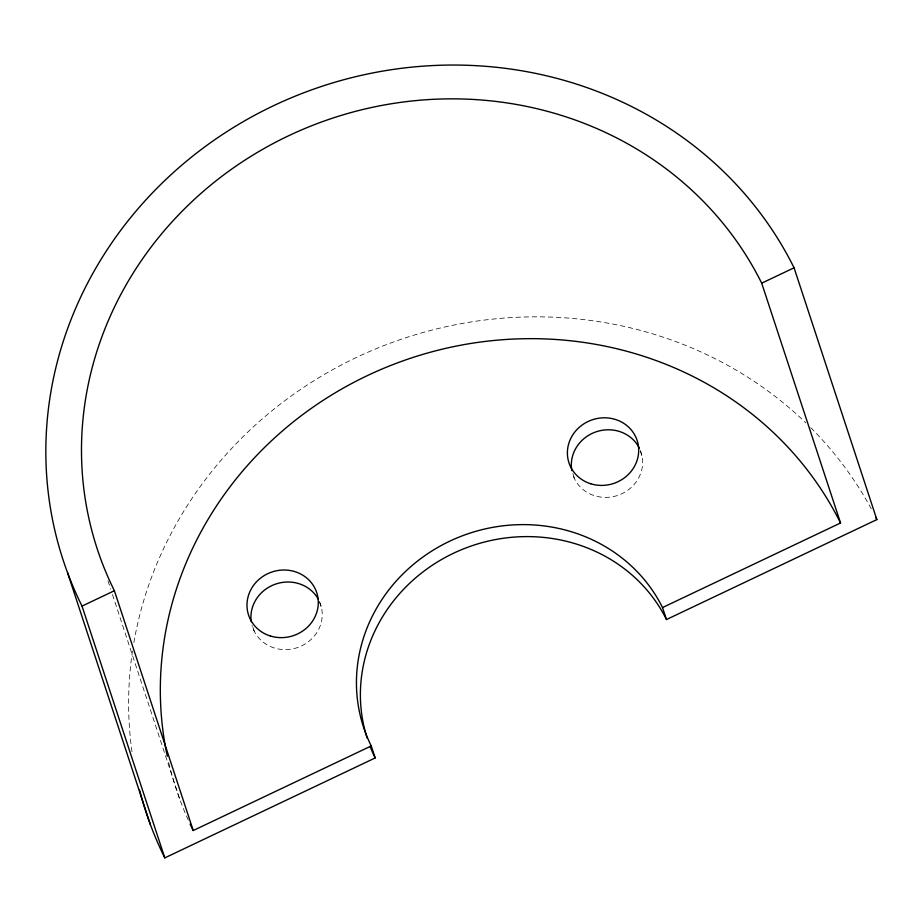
<?xml version="1.0" encoding="UTF-8"?>
<svg xmlns="http://www.w3.org/2000/svg" width="923" height="923" viewBox="0 0 923 923"><rect width="100%" height="100%" fill="white"/><g stroke="black" fill="none" stroke-linecap="round" stroke-linejoin="round"><path stroke-width="0.69" stroke-dasharray="4.62 3.46" d="M640.366 451.197L642.12 456.527M572.871 473.637L574.614 478.968M319.531 602.096L321.712 608.753M252.902 627.202L254.217 631.194M108.003 580.902L110.691 589.082M112.479 594.527L180.123 800.276M131.977 751.703A394.606 369.373 -18.2 0 1 132.508 650.946M133.858 642.593A394.606 369.373 -18.2 0 1 406.039 337.656A394.606 369.373 -18.2 0 1 805.744 422.757M810.786 427.718A394.606 369.373 -18.2 0 1 872.385 510.904M319.485 601.565A35.87 33.574 -18.2 0 1 297.817 647.461A35.87 33.574 -18.2 0 1 252.002 625.321M640.377 450.493A35.87 33.574 -18.2 0 1 618.225 495.236A35.87 33.574 -18.2 0 1 572.745 474.307M188.315 820.155A358.724 335.787 -18.2 0 1 167.928 759.075"/><path stroke-width="1.38" d="M761.694 283.176L840.541 522.983L662.529 607.553A161.433 151.107 -18.2 0 0 449.57 541.259A161.433 151.107 -18.2 0 0 371.242 745.946L375.188 757.945L164.802 857.894L82.02 606.099L114.383 590.72A358.724 335.787 -18.2 0 1 288.449 135.843A358.724 335.787 -18.2 0 1 761.694 283.176L794.068 267.797L876.85 519.591L666.475 619.541A161.433 151.107 -18.2 0 0 463.877 548.735A161.433 151.107 -18.2 0 0 367.204 738.319M190.115 824.066A358.724 335.787 -18.2 0 0 193.23 830.527L371.242 745.946M662.529 607.553L666.475 619.541M114.383 590.72L193.23 830.527M67.61 572.825L150.391 824.608M164.802 857.894A394.606 369.373 -18.2 0 1 139.546 790.03M875.604 517.099A394.606 369.373 -18.2 0 1 876.85 519.591M82.02 606.099A394.606 369.373 -18.2 0 1 273.485 105.741A394.606 369.373 -18.2 0 1 794.068 267.797M251.241 621.64A35.87 33.574 -18.2 0 1 275.977 583.959A35.87 33.574 -18.2 0 1 318.366 599.327M571.845 470.649A35.87 33.574 -18.2 0 1 596.373 431.733A35.87 33.574 -18.2 0 1 639.351 448.209M375.188 757.945A161.433 151.107 -18.2 0 1 370.042 746.303M167.305 756.272A358.724 335.787 -18.2 0 1 406.224 359.716A358.724 335.787 -18.2 0 1 840.541 522.983M270.335 635.993A35.87 33.574 -18.2 0 0 317.777 596.766A35.87 33.574 -18.2 0 0 259.813 578.721A35.87 33.574 -18.2 0 0 270.335 635.993M590.732 483.767A35.87 33.574 -18.2 0 0 638.174 444.54A35.87 33.574 -18.2 0 0 580.221 426.495A35.87 33.574 -18.2 0 0 590.732 483.767"/></g></svg>
